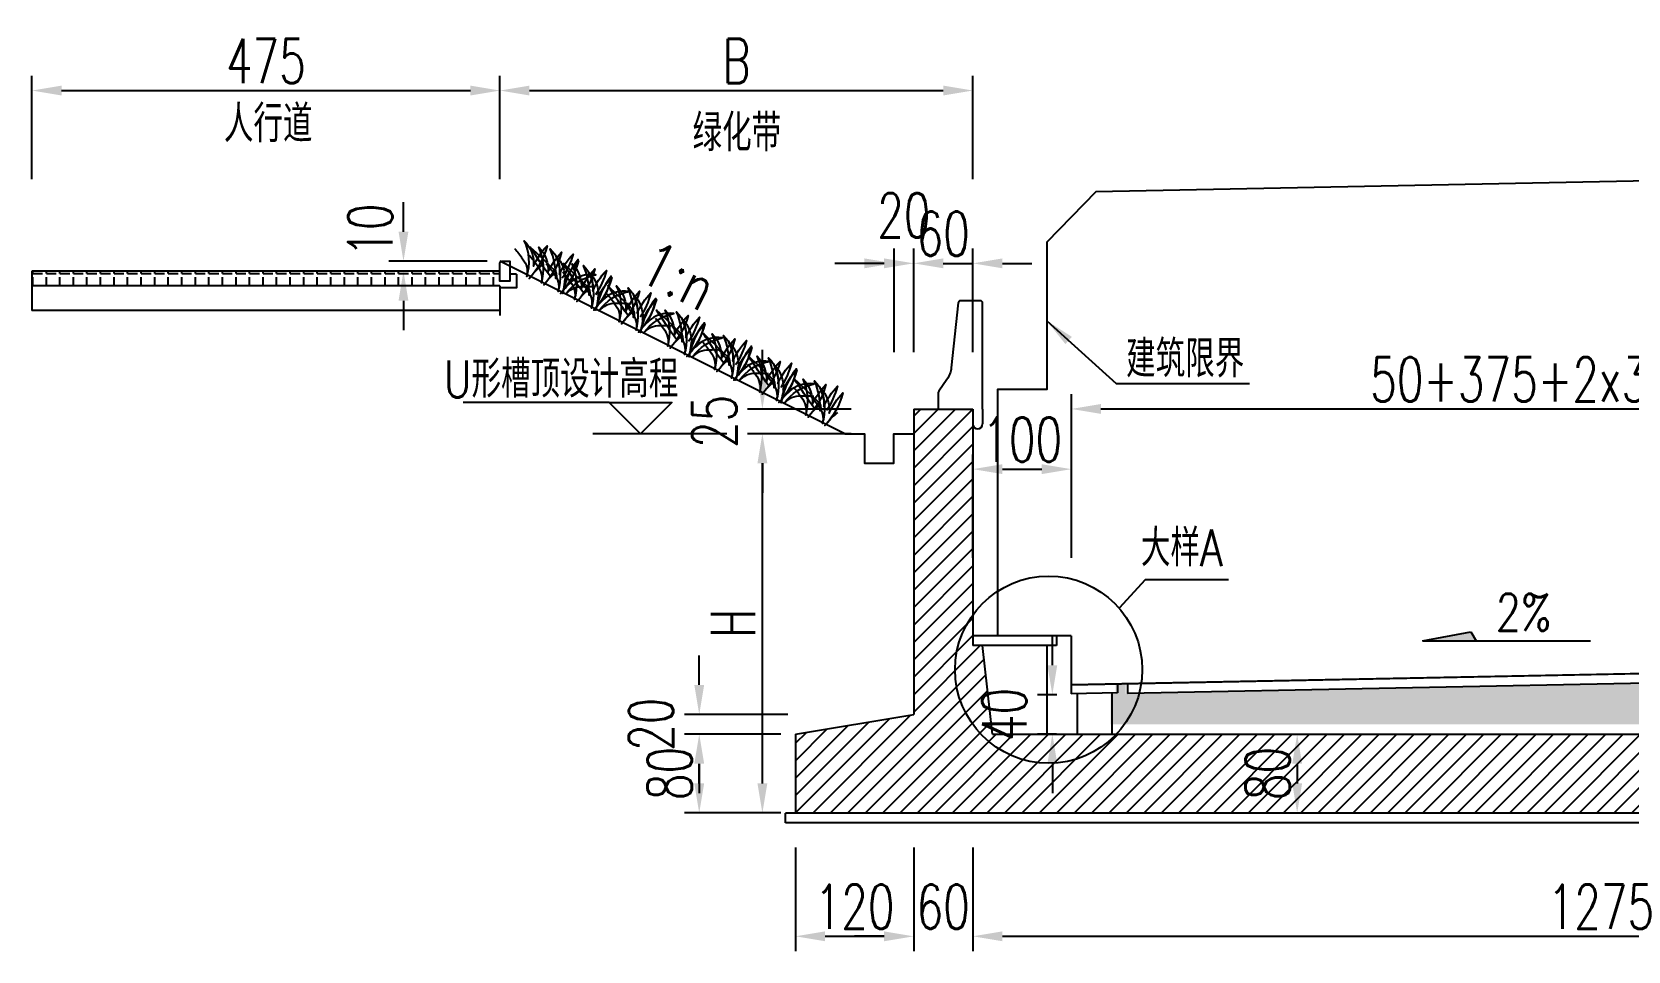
# Model space of a CAD drawing. Header units: millimetres. Extents: x -5615 to 11854, y -4751 to 15404.
# Drawn here: x -847 to 773, y 1927 to 2860 of the extents above; entities that cross this region are included whole.
import ezdxf
from ezdxf.enums import TextEntityAlignment as Align

# ---------------------------------------------------------------- set-up
doc = ezdxf.new("R2010")
doc.units = ezdxf.units.MM
doc.header["$LTSCALE"] = 0.25
doc.header["$MEASUREMENT"] = 0
for name, color, linetype in [('1', 3, 'Continuous'), ('3', 3, 'Continuous'), ('填充', 8, 'Continuous'), ('尺寸', 7, 'Continuous'), ('建筑限界', 9, 'Continuous'), ('文字', 7, 'Continuous'), ('标注', 7, 'Continuous'), ('次轮廓线', 7, 'Continuous'), ('路面结构', 2, 'Continuous'), ('轮廓线', 1, 'Continuous')]:
    doc.layers.add(name, color=color, linetype=linetype)
doc.styles.get("Standard").update_dxf_attribs({"font": 'simplex1.shx', "width": 0.7, "bigfont": 'hztxt.shx'})
doc.dimstyles.new('150', dxfattribs={"dimscale": 15, "dimtxt": 3, "dimasz": 2, "dimexe": 1, "dimexo": 1, "dimgap": 0.5, "dimtad": 1, "dimdec": 1, "dimdsep": 46, "dimtxsty": 'Standard', "dimcen": 0.5, "dimadec": 0, "dimazin": 0, "dimtfac": 1, "dimtdec": 1, "dimtofl": 0, "dimtmove": 2, "dimatfit": 3, "dimfxl": 0, "dimtolj": 1, "dimtzin": 0, "dimarcsym": 0})

# ---------------------------------------------------------------- blocks, each defined once
blk = doc.blocks.new('*D39')
at = {"layer": '标注', "color": 0, "lineweight": -2}
for p, q in [((-72.1, 2032.3), (-72.1, 1927.3)), ((47.9, 2032.3), (47.9, 1927.3)), ((-42.1, 1942.3), (17.9, 1942.3))]:
    blk.add_line(p, q, dxfattribs=at)
at = {"layer": '标注', "color": 0}
for points in [[(-42.1, 1947.3), (-42.1, 1937.3), (-72.1, 1942.3)], [(17.9, 1947.3), (17.9, 1937.3), (47.9, 1942.3)]]:
    blk.add_solid(points, dxfattribs=at)
at = {"layer": '标注', "color": 0, "insert": (-12.1, 1972.3), "char_height": 45, "attachment_point": 5}
blk.add_mtext('\\A1;120', dxfattribs=at)
blk = doc.blocks.new('*D40')
at = {"layer": '标注', "color": 0, "lineweight": -2}
for p, q in [((47.9, 2032.3), (47.9, 1927.3)), ((107.9, 2032.3), (107.9, 1927.3)), ((17.9, 1942.3), (-12.1, 1942.3)), ((137.9, 1942.3), (167.9, 1942.3))]:
    blk.add_line(p, q, dxfattribs=at)
at = {"layer": '标注', "color": 0}
for points in [[(17.9, 1947.3), (17.9, 1937.3), (47.9, 1942.3)], [(137.9, 1947.3), (137.9, 1937.3), (107.9, 1942.3)]]:
    blk.add_solid(points, dxfattribs=at)
at = {"layer": '标注', "color": 0, "insert": (77.9, 1972.3), "char_height": 45, "attachment_point": 5}
blk.add_mtext('\\A1;60', dxfattribs=at)
blk = doc.blocks.new('*D41')
at = {"layer": '标注', "color": 0, "lineweight": -2}
for p, q in [((107.9, 2032.3), (107.9, 1927.3)), ((1382.9, 2032.3), (1382.9, 1927.3)), ((137.9, 1942.3), (1352.9, 1942.3))]:
    blk.add_line(p, q, dxfattribs=at)
at = {"layer": '标注', "color": 0}
for points in [[(137.9, 1947.3), (137.9, 1937.3), (107.9, 1942.3)], [(1352.9, 1947.3), (1352.9, 1937.3), (1382.9, 1942.3)]]:
    blk.add_solid(points, dxfattribs=at)
at = {"layer": '标注', "color": 0, "insert": (745.4, 1972.3), "char_height": 45, "attachment_point": 5}
blk.add_mtext('\\A1;1275', dxfattribs=at)
blk = doc.blocks.new('*D46')
at = {"layer": '标注', "color": 0, "lineweight": -2}
for p, q in [((-87.1, 2147.5), (-184.8, 2147.5)), ((-169.8, 2097.5), (-169.8, 2117.5)), ((-87.1, 2067.5), (-184.8, 2067.5))]:
    blk.add_line(p, q, dxfattribs=at)
at = {"layer": '标注', "color": 0}
for points in [[(-174.8, 2117.5), (-164.8, 2117.5), (-169.8, 2147.5)], [(-174.8, 2097.5), (-164.8, 2097.5), (-169.8, 2067.5)]]:
    blk.add_solid(points, dxfattribs=at)
at = {"layer": '标注', "color": 0, "insert": (-199.8, 2107.5), "char_height": 45, "attachment_point": 5, "rotation": 90}
blk.add_mtext('\\A1;80', dxfattribs=at)
blk = doc.blocks.new('*D47')
at = {"layer": '标注', "color": 0, "lineweight": -2}
for p, q in [((-169.8, 2197.5), (-169.8, 2227.5)), ((-79.8, 2167.5), (-184.8, 2167.5)), ((-87.1, 2147.5), (-184.8, 2147.5)), ((-169.8, 2117.5), (-169.8, 2087.5))]:
    blk.add_line(p, q, dxfattribs=at)
at = {"layer": '标注', "color": 0}
for points in [[(-174.8, 2197.5), (-164.8, 2197.5), (-169.8, 2167.5)], [(-174.8, 2117.5), (-164.8, 2117.5), (-169.8, 2147.5)]]:
    blk.add_solid(points, dxfattribs=at)
at = {"layer": '标注', "color": 0, "insert": (-218.6, 2157.5), "char_height": 45, "attachment_point": 5, "rotation": 90}
blk.add_mtext('\\A1;20', dxfattribs=at)
blk = doc.blocks.new('*D48')
at = {"layer": '标注', "color": 0, "lineweight": -2}
for p, q in [((347.1, 2147.5), (452.1, 2147.5)), ((437.1, 2117.5), (437.1, 2097.5)), ((347.1, 2067.5), (452.1, 2067.5))]:
    blk.add_line(p, q, dxfattribs=at)
at = {"layer": '标注', "color": 0}
for points in [[(432.1, 2117.5), (442.1, 2117.5), (437.1, 2147.5)], [(432.1, 2097.5), (442.1, 2097.5), (437.1, 2067.5)]]:
    blk.add_solid(points, dxfattribs=at)
at = {"layer": '标注', "color": 0, "insert": (407.1, 2107.5), "char_height": 45, "attachment_point": 5, "rotation": 90}
blk.add_mtext('\\A1;80', dxfattribs=at)
blk = doc.blocks.new('*D49')
at = {"layer": '标注', "color": 0, "lineweight": -2}
for p, q in [((17.9, 2625.4), (-12.1, 2625.4)), ((47.9, 2535.4), (47.9, 2640.4)), ((107.9, 2535.4), (107.9, 2640.4)), ((137.9, 2625.4), (167.9, 2625.4))]:
    blk.add_line(p, q, dxfattribs=at)
at = {"layer": '标注', "color": 0}
for points in [[(17.9, 2630.4), (17.9, 2620.4), (47.9, 2625.4)], [(137.9, 2630.4), (137.9, 2620.4), (107.9, 2625.4)]]:
    blk.add_solid(points, dxfattribs=at)
at = {"layer": '标注', "color": 0, "insert": (77.9, 2655.4), "char_height": 45, "attachment_point": 5}
blk.add_mtext('\\A1;60', dxfattribs=at)
blk = doc.blocks.new('*D50')
at = {"layer": '标注', "color": 0, "lineweight": -2}
for p, q in [((107.9, 2326.5), (107.9, 2431.5)), ((207.9, 2326.5), (207.9, 2431.5)), ((137.9, 2416.5), (177.9, 2416.5))]:
    blk.add_line(p, q, dxfattribs=at)
at = {"layer": '标注', "color": 0}
for points in [[(137.9, 2421.5), (137.9, 2411.5), (107.9, 2416.5)], [(177.9, 2421.5), (177.9, 2411.5), (207.9, 2416.5)]]:
    blk.add_solid(points, dxfattribs=at)
at = {"layer": '标注', "color": 0, "insert": (157.9, 2446.5), "char_height": 45, "attachment_point": 5}
blk.add_mtext('\\A1;100', dxfattribs=at)
blk = doc.blocks.new('*D51')
at = {"layer": '标注', "color": 0, "lineweight": -2}
for p, q in [((207.9, 2387.6), (207.9, 2492.6)), ((1382.9, 2387.6), (1382.9, 2492.6)), ((237.9, 2477.6), (1352.9, 2477.6))]:
    blk.add_line(p, q, dxfattribs=at)
at = {"layer": '标注', "color": 0}
for points in [[(237.9, 2482.6), (237.9, 2472.6), (207.9, 2477.6)], [(1352.9, 2482.6), (1352.9, 2472.6), (1382.9, 2477.6)]]:
    blk.add_solid(points, dxfattribs=at)
at = {"layer": '标注', "color": 0, "insert": (795.4, 2507.6), "char_height": 45, "attachment_point": 5}
blk.add_mtext('\\A1;50+375+2x350+50=1175', dxfattribs=at)
blk = doc.blocks.new('箭头')
at = {"layer": '尺寸'}
blk.add_hatch(color=256, dxfattribs=at).paths.add_polyline_path([(0, 0), (-0.35, 0.6), (-3.63, 0)])
for p, q in [((-3.63, 0), (-0.35, 0.6)), ((-3.63, 0), (7.74, 0)), ((-0.35, 0.6), (0, 0))]:
    blk.add_line(p, q, dxfattribs=at)
blk = doc.blocks.new('*D68')
at = {"layer": '标注', "color": 0, "lineweight": -2}
for p, q in [((-15.7, 2452.5), (-120.7, 2452.5)), ((-105.7, 2097.5), (-105.7, 2422.5)), ((-97.1, 2067.5), (-120.7, 2067.5))]:
    blk.add_line(p, q, dxfattribs=at)
at = {"layer": '标注', "color": 0}
for points in [[(-110.7, 2422.5), (-100.7, 2422.5), (-105.7, 2452.5)], [(-110.7, 2097.5), (-100.7, 2097.5), (-105.7, 2067.5)]]:
    blk.add_solid(points, dxfattribs=at)
at = {"layer": '标注', "color": 0, "insert": (-135.7, 2260), "char_height": 45, "attachment_point": 5, "rotation": 90}
blk.add_mtext('\\A1;H', dxfattribs=at)
blk = doc.blocks.new('*D244')
at = {"layer": '标注', "color": 0, "lineweight": -2}
for p, q in [((188.6, 2217.5), (188.6, 2247.5)), ((193.1, 2187.5), (173.6, 2187.5)), ((192.9, 2147.5), (173.6, 2147.5)), ((188.6, 2117.5), (188.6, 2087.5))]:
    blk.add_line(p, q, dxfattribs=at)
at = {"layer": '标注', "color": 0}
for points in [[(183.6, 2217.5), (193.6, 2217.5), (188.6, 2187.5)], [(183.6, 2117.5), (193.6, 2117.5), (188.6, 2147.5)]]:
    blk.add_solid(points, dxfattribs=at)
at = {"layer": '标注', "color": 0, "insert": (139.8, 2167.5), "char_height": 45, "attachment_point": 5, "rotation": 90}
blk.add_mtext('\\A1;40', dxfattribs=at)
blk = doc.blocks.new('*D262')
at = {"layer": '标注', "color": 0, "lineweight": -2}
for p, q in [((-372.1, 2710.8), (-372.1, 2815.8)), ((107.9, 2710.8), (107.9, 2815.8)), ((-342.1, 2800.8), (77.9, 2800.8))]:
    blk.add_line(p, q, dxfattribs=at)
at = {"layer": '标注', "color": 0}
for points in [[(-342.1, 2805.8), (-342.1, 2795.8), (-372.1, 2800.8)], [(77.9, 2805.8), (77.9, 2795.8), (107.9, 2800.8)]]:
    blk.add_solid(points, dxfattribs=at)
at = {"layer": '标注', "color": 0, "insert": (-132.1, 2830.8), "char_height": 45, "attachment_point": 5}
blk.add_mtext('\\A1;B', dxfattribs=at)
blk = doc.blocks.new('*D261')
at = {"layer": '标注', "color": 0, "lineweight": -2}
for p, q in [((-847.1, 2710.8), (-847.1, 2815.8)), ((-372.1, 2710.8), (-372.1, 2815.8)), ((-817.1, 2800.8), (-402.1, 2800.8))]:
    blk.add_line(p, q, dxfattribs=at)
at = {"layer": '标注', "color": 0}
for points in [[(-817.1, 2805.8), (-817.1, 2795.8), (-847.1, 2800.8)], [(-402.1, 2805.8), (-402.1, 2795.8), (-372.1, 2800.8)]]:
    blk.add_solid(points, dxfattribs=at)
at = {"layer": '标注', "color": 0, "insert": (-609.6, 2830.8), "char_height": 45, "attachment_point": 5}
blk.add_mtext('\\A1;475', dxfattribs=at)
blk = doc.blocks.new('*D263')
at = {"layer": '标注', "color": 0, "lineweight": -2}
for p, q in [((-470, 2657.5), (-470, 2687.5)), ((-385.1, 2627.5), (-485, 2627.5)), ((-387.1, 2617.5), (-485, 2617.5)), ((-470, 2587.5), (-470, 2557.5))]:
    blk.add_line(p, q, dxfattribs=at)
at = {"layer": '标注', "color": 0}
for points in [[(-475, 2657.5), (-465, 2657.5), (-470, 2627.5)], [(-475, 2587.5), (-465, 2587.5), (-470, 2617.5)]]:
    blk.add_solid(points, dxfattribs=at)
at = {"layer": '标注', "color": 0, "insert": (-503.8, 2659.1), "char_height": 45, "attachment_point": 5, "rotation": 90}
blk.add_mtext('\\A1;10', dxfattribs=at)
blk = doc.blocks.new('*D271')
at = {"layer": '标注', "color": 0, "lineweight": -2}
for p, q in [((-105.7, 2507.5), (-105.7, 2537.5)), ((-15.7, 2477.5), (-120.7, 2477.5)), ((-37.1, 2452.5), (-120.7, 2452.5)), ((-105.7, 2422.5), (-105.7, 2392.5))]:
    blk.add_line(p, q, dxfattribs=at)
at = {"layer": '标注', "color": 0}
for points in [[(-110.7, 2507.5), (-100.7, 2507.5), (-105.7, 2477.5)], [(-110.7, 2422.5), (-100.7, 2422.5), (-105.7, 2452.5)]]:
    blk.add_solid(points, dxfattribs=at)
at = {"layer": '标注', "color": 0, "insert": (-154.4, 2465), "char_height": 45, "attachment_point": 5, "rotation": 90}
blk.add_mtext('\\A1;25', dxfattribs=at)
blk = doc.blocks.new('*D303')
at = {"color": 0, "lineweight": -2}
for p, q in [((-2.1, 2625.4), (-32.1, 2625.4)), ((27.9, 2535.4), (27.9, 2640.4)), ((47.9, 2535.4), (47.9, 2640.4)), ((77.9, 2625.4), (107.9, 2625.4))]:
    blk.add_line(p, q, dxfattribs=at)
at = {"color": 0}
for points in [[(-2.1, 2630.4), (-2.1, 2620.4), (27.9, 2625.4)], [(77.9, 2630.4), (77.9, 2620.4), (47.9, 2625.4)]]:
    blk.add_solid(points, dxfattribs=at)
at = {"color": 0, "insert": (37.9, 2674.1), "char_height": 45, "attachment_point": 5}
blk.add_mtext('\\A1;20', dxfattribs=at)

msp = doc.modelspace()

# ---------------------------------------------------------------- hatches: boundary and pattern name
at = {"layer": '填充'}
h = msp.add_hatch(dxfattribs=at)
h.set_pattern_fill('ANGLE', color=256, scale=50, style=0)
h.set_pattern_definition([(7e-15, (-90, -2032.373), (0, 13.75), [10, -3.75]), (90, (-90, -2032.373), (-13.75, 8e-16), [10, -3.75])])
h.paths.add_polyline_path([(-372.13, 2617.47), (-372.13, 2602.47), (-847.13, 2602.47), (-847.13, 2617.47)])
h = msp.add_hatch(dxfattribs=at)
h.set_pattern_fill('ANSI31', color=256, scale=100, style=0)
h.set_pattern_definition([(45, (0, -17.009), (-8.838835, 8.838835), [])])
h.paths.add_polyline_path([(1482.87, 2067.47), (1482.87, 2147.47), (253.65, 2147.47, -0.6771338), (89.84, 2212.97, -0.1578684), (107.87, 2268.66), (107.87, 2477.47), (47.87, 2477.47), (47.87, 2167.47), (-72.13, 2147.47), (-72.13, 2067.47)])
h.paths.add_polyline_path([(253.65, 2147.47), (127.98, 2147.47), (117.87, 2237.47), (107.87, 2237.47), (107.87, 2268.66, 0.1578684), (89.84, 2212.97, 0.6771338)], flags=17)
h.paths.add_polyline_path([(373.39, 2078.37), (373.39, 2136.57), (440.89, 2136.57), (440.89, 2078.37)], flags=24)
h = msp.add_hatch(dxfattribs=at)
h.set_pattern_fill('AR-CONC', color=256, scale=5, style=0)
h.set_pattern_definition([(50, (-5e-13, 1627.947), (35.863, -3.1376), [3.75, -41.25]), (355, (-5e-13, 1627.947), (-6.9376, 37.6096), [3, -33]), (100.4514, (2.99, 1627.685), (28.9255, 34.472), [3.187, -35.0571]), (46.1842, (-5e-13, 1637.947), (53.362, -8.276), [5.625, -61.875]), (96.6356, (4.447, 1637.257), (46.7331, 48.7059), [4.7805, -52.5856]), (351.1842, (-5e-13, 1637.947), (46.7331, 48.706), [4.5, -49.5]), (21, (5, 1635.447), (29.84535, -20.13094), [3.75, -41.25]), (326, (5, 1635.447), (12.1658, 36.2575), [3, -33]), (71.4514, (7.487, 1633.77), (42.0111, 16.1265), [3.187, -35.0571]), (37.5, (-5e-13, 1627.947), (0.60799, 16.64469), [0, -32.6, 0, -33.5, 0, -33.125]), (7.5, (-5e-13, 1627.947), (13.15348, 19.72059), [0, -19.1, 0, -31.85, 0, -12.625]), (327.5, (-11.15, 1627.947), (26.69112, -1.12774), [0, -12.5, 0, -39, 0, -51.75]), (317.5, (-16.15, 1627.947), (29.1593, 5.00525), [0, -16.25, 0, -25.9, 0, -36.75])])
h.paths.add_polyline_path([(1382.87, 2157.47), (1382.87, 2210.97), (262.87, 2188.57), (262.87, 2198.57), (252.87, 2198.37), (252.87, 2188.27), (247.87, 2188.17), (247.87, 2157.47)])
h.paths.add_polyline_path([(1382.87, 2210.97), (1382.87, 2157.47), (1482.87, 2157.47), (1482.87, 2212.97)])

# ---------------------------------------------------------------- linework, layer by layer
for p, q in [((-372.13, 2602.47), (-847.13, 2602.47)), ((-372.13, 2577.47), (-847.13, 2577.47)), ((-261.34, 2484.29), (-409.49, 2484.29)), ((-141.76, 2452.47), (-277.65, 2452.47)), ((282.89, 2304.06), (256.34, 2275.52)), ((367.49, 2304.06), (282.89, 2304.06))]:
    msp.add_line(p, q)
msp.add_lwpolyline([(117.87, 2477.47), (117.87, 2584.97, 0.4142136), (115.37, 2587.47), (95.42, 2587.47, 0.3839793), (92.93, 2585.23), (86.05, 2519.49, -0.1263332), (81.63, 2507.6), (73.32, 2495.62, 0.1529225), (72.87, 2494.19), (72.87, 2477.47)], format="xyb")
msp.add_circle((184.84, 2212.97), 95)
at = {"layer": '1', "color": 1, "linetype": 'Continuous'}
msp.add_line((-372.13, 2602.47), (-372.13, 2572.47), dxfattribs=at)
msp.add_lwpolyline([(-372.13, 2625.47, -0.4142136), (-370.13, 2627.47), (-362.13, 2627.47), (-362.13, 2607.47), (-372.13, 2607.47)], format="xyb", close=True, dxfattribs=at)
msp.add_lwpolyline([(-355.13, 2614.47), (-355.13, 2600.47), (-372.13, 2600.47)], dxfattribs=at)
at = {"layer": '3', "color": 9}
for points in [[(-357.15, 2640.34, -0.0394978), (-349.22, 2630.03, -0.232087), (-344.84, 2612.01, 0.1911867), (-347.44, 2648.4, -0.2267195), (-338.1, 2622.45, -0.091203), (-324.22, 2643.12, -0.1239074), (-342.47, 2609.95, -0.0624947), (-329.28, 2623.39)], [(-342.38, 2633.83, -0.0394978), (-334.44, 2623.53, -0.232087), (-330.07, 2605.51, 0.1911867), (-332.67, 2641.89, -0.2267195), (-323.33, 2615.95, -0.091203), (-309.45, 2636.61, -0.1239074), (-327.7, 2603.44, -0.0624947), (-314.5, 2616.88)], [(-321.18, 2612.3, -0.013375), (-341.38, 2641.99, -0.001492), (-317.35, 2619.08, -0.302407), (-315.31, 2609.96, 0.1063996), (-321, 2640.16, -0.2267195), (-311.67, 2614.21, -0.091203), (-297.78, 2634.88, -0.074282), (-308.78, 2610.21)], [(-325.23, 2625.26, -0.0394978), (-317.3, 2614.96, -0.232087), (-312.93, 2596.94, 0.1911867), (-315.52, 2633.32, -0.2267195), (-306.19, 2607.37, -0.091203), (-292.3, 2628.04, -0.1239074), (-310.56, 2594.87, -0.0624947), (-297.36, 2608.31)], [(-308.6, 2616.95, -0.0394978), (-300.67, 2606.64, -0.232087), (-296.3, 2588.62, 0.1911867), (-298.89, 2625.01, -0.2267195), (-289.56, 2599.06, -0.091203), (-275.67, 2619.73, -0.1239074), (-293.93, 2586.56, -0.0624947), (-280.73, 2599.99)], [(-275.3, 2601.23, 0.0394978), (-288.3, 2601.39, 0.232087), (-305.34, 2594.08, -0.1911867), (-274.68, 2613.83, 0.2267195), (-301.04, 2605.73, 0.091203), (-292.83, 2629.24, 0.1239074), (-308.42, 2594.74, 0.0624947), (-305.59, 2613.36)], [(-287.41, 2595.41, -0.013375), (-307.61, 2625.1, -0.001492), (-283.57, 2602.19, -0.302407), (-281.54, 2593.07, 0.1063996), (-287.23, 2623.27, -0.2267195), (-277.89, 2597.33, -0.091203), (-264.01, 2618, -0.074282), (-275.01, 2593.32)], [(-291.46, 2608.38, -0.0394978), (-283.52, 2598.07, -0.232087), (-279.15, 2580.05, 0.1911867), (-281.75, 2616.43, -0.2267195), (-272.41, 2590.49, -0.091203), (-258.53, 2611.16, -0.1239074), (-276.78, 2577.98, -0.0624947), (-263.58, 2591.42)], [(-241.53, 2584.34, 0.0394978), (-254.53, 2584.51, 0.232087), (-271.57, 2577.19, -0.1911867), (-240.91, 2596.95, 0.2267195), (-267.26, 2588.85, 0.091203), (-259.06, 2612.36, 0.1239074), (-274.65, 2577.85, 0.0624947), (-271.81, 2596.47)], [(-263.42, 2594.36, -0.0394978), (-255.49, 2584.05, -0.232087), (-251.12, 2566.03, 0.1911867), (-253.71, 2602.41, -0.2267195), (-244.38, 2576.47, -0.091203), (-230.49, 2597.14, -0.1239074), (-248.75, 2563.96, -0.0624947), (-235.55, 2577.4)], [(-242.23, 2572.82, -0.013375), (-262.43, 2602.51, -0.001492), (-238.39, 2579.6, -0.302407), (-236.36, 2570.48, 0.1063996), (-242.05, 2600.68, -0.2267195), (-232.71, 2574.74, -0.091203), (-218.83, 2595.4, -0.074282), (-229.83, 2570.73)], [(-246.28, 2585.79, -0.0394978), (-238.34, 2575.48, -0.232087), (-233.97, 2557.46, 0.1911867), (-236.57, 2593.84, -0.2267195), (-227.23, 2567.9, -0.091203), (-213.35, 2588.57, -0.1239074), (-231.6, 2555.39, -0.0624947), (-218.4, 2568.83)], [(-196.35, 2561.75, 0.0394978), (-209.35, 2561.92, 0.232087), (-226.39, 2554.6, -0.1911867), (-195.73, 2574.36, 0.2267195), (-222.08, 2566.26, 0.091203), (-213.88, 2589.76, 0.1239074), (-229.46, 2555.26, 0.0624947), (-226.63, 2573.88)], [(-214.13, 2569.71, -0.0394978), (-206.2, 2559.41, -0.232087), (-201.83, 2541.39, 0.1911867), (-204.42, 2577.77, -0.2267195), (-195.09, 2551.82, -0.091203), (-181.2, 2572.49, -0.1239074), (-199.46, 2539.32, -0.0624947), (-186.26, 2552.76)], [(-192.94, 2548.17, -0.013375), (-213.14, 2577.87, -0.001492), (-189.1, 2554.96, -0.302407), (-187.07, 2545.84, 0.1063996), (-192.76, 2576.04, -0.2267195), (-183.42, 2550.09, -0.091203), (-169.54, 2570.76, -0.074282), (-180.54, 2546.09)], [(-196.99, 2561.14, -0.0394978), (-189.06, 2550.83, -0.232087), (-184.68, 2532.82, 0.1911867), (-187.28, 2569.2, -0.2267195), (-177.94, 2543.25, -0.091203), (-164.06, 2563.92, -0.1239074), (-182.31, 2530.75, -0.0624947), (-169.12, 2544.19)], [(-147.06, 2537.11, 0.0394978), (-160.06, 2537.27, 0.232087), (-177.1, 2529.96, -0.1911867), (-146.44, 2549.71, 0.2267195), (-172.8, 2541.61, 0.091203), (-164.59, 2565.12, 0.1239074), (-180.18, 2530.61, 0.0624947), (-177.34, 2549.24)], [(-166.47, 2545.88, -0.0394978), (-158.53, 2535.57, -0.232087), (-154.16, 2517.55, 0.1911867), (-156.76, 2553.94, -0.2267195), (-147.42, 2527.99, -0.091203), (-133.54, 2548.66, -0.1239074), (-151.79, 2515.49, -0.0624947), (-138.59, 2528.93)], [(-145.27, 2524.34, -0.013375), (-165.47, 2554.04, -0.001492), (-141.44, 2531.12, -0.302407), (-139.41, 2522, 0.1063996), (-145.09, 2552.2, -0.2267195), (-135.76, 2526.26, -0.091203), (-121.87, 2546.93, -0.074282), (-132.87, 2522.25)], [(-149.32, 2537.31, -0.0394978), (-141.39, 2527, -0.232087), (-137.02, 2508.98, 0.1911867), (-139.61, 2545.37, -0.2267195), (-130.28, 2519.42, -0.091203), (-116.39, 2540.09, -0.1239074), (-134.65, 2506.92, -0.0624947), (-121.45, 2520.35)], [(-99.39, 2513.28, 0.0394978), (-112.4, 2513.44, 0.232087), (-129.44, 2506.13, -0.1911867), (-98.77, 2525.88, 0.2267195), (-125.13, 2517.78, 0.091203), (-116.92, 2541.29, 0.1239074), (-132.51, 2506.78, 0.0624947), (-129.68, 2525.4)], [(-120.72, 2523.01, -0.0394978), (-112.78, 2512.7, -0.232087), (-108.41, 2494.68, 0.1911867), (-111.01, 2531.06, -0.2267195), (-101.67, 2505.12, -0.091203), (-87.79, 2525.79, -0.1239074), (-106.04, 2492.61, -0.0624947), (-92.84, 2506.05)], [(-99.52, 2501.47, -0.013375), (-119.73, 2531.16, -0.001492), (-95.69, 2508.25, -0.302407), (-93.66, 2499.13, 0.1063996), (-99.35, 2529.33, -0.2267195), (-90.01, 2503.38, -0.091203), (-76.13, 2524.05, -0.074282), (-87.12, 2499.38)], [(-103.58, 2514.43, -0.0394978), (-95.64, 2504.13, -0.232087), (-91.27, 2486.11, 0.1911867), (-93.87, 2522.49, -0.2267195), (-84.53, 2496.54, -0.091203), (-70.65, 2517.21, -0.1239074), (-88.9, 2484.04, -0.0624947), (-75.7, 2497.48)], [(-53.64, 2490.4, 0.0394978), (-66.65, 2490.57, 0.232087), (-83.69, 2483.25, -0.1911867), (-53.02, 2503, 0.2267195), (-79.38, 2494.91, 0.091203), (-71.18, 2518.41, 0.1239074), (-86.76, 2483.91, 0.0624947), (-83.93, 2502.53)], [(-74.07, 2499.68, -0.0394978), (-66.13, 2489.37, -0.232087), (-61.76, 2471.35, 0.1911867), (-64.36, 2507.74, -0.2267195), (-55.02, 2481.79, -0.091203), (-41.14, 2502.46, -0.1239074), (-59.39, 2469.29, -0.0624947), (-46.19, 2482.73)], [(-52.87, 2478.14, -0.013375), (-73.07, 2507.84, -0.001492), (-49.04, 2484.92, -0.302407), (-47.01, 2475.8, 0.1063996), (-52.69, 2506, -0.2267195), (-43.36, 2480.06, -0.091203), (-29.47, 2500.73, -0.074282), (-40.47, 2476.05)], [(-56.92, 2491.11, -0.0394978), (-48.99, 2480.8, -0.232087), (-44.62, 2462.78, 0.1911867), (-47.21, 2499.17, -0.2267195), (-37.88, 2473.22, -0.091203), (-23.99, 2493.89, -0.1239074), (-42.25, 2460.72, -0.0624947), (-29.05, 2474.15)]]:
    msp.add_lwpolyline(points, format="xyb", dxfattribs=at)
at = {"layer": '建筑限界'}
for points in [[(1407.87, 2320.97), (1407.87, 2671.47), (1357.87, 2720.47), (232.87, 2697.97), (182.87, 2646.97), (182.87, 2497.47), (132.87, 2497.47), (132.87, 2247.47)], [(207.87, 2197.47), (1382.87, 2220.97)]]:
    msp.add_lwpolyline(points, dxfattribs=at)
at = {"layer": '次轮廓线'}
for p, q in [((207.87, 2247.47), (107.87, 2247.47)), ((192.87, 2237.47), (107.87, 2237.47)), ((182.87, 2237.47), (182.87, 2147.47)), ((192.87, 2247.47), (192.87, 2237.47)), ((207.87, 2247.47), (207.87, 2188.47)), ((1382.87, 2220.97), (207.87, 2197.47)), ((1482.87, 2212.97), (264.87, 2188.61)), ((254.87, 2189.41), (207.87, 2188.47)), ((213.87, 2188.59), (213.87, 2147.47)), ((248.87, 2189.29), (248.87, 2147.47)), ((254.87, 2198.37), (254.87, 2189.41)), ((264.87, 2198.57), (264.87, 2188.61)), ((-82.13, 2057.47), (-82.13, 2067.47)), ((3047.87, 2057.47), (-82.13, 2057.47))]:
    msp.add_line(p, q, dxfattribs=at)
msp.add_lwpolyline([(-261.34, 2484.29), (-197.7, 2484.29), (-229.52, 2452.47)], close=True, dxfattribs=at)
at = {"layer": '路面结构', "color": 1}
msp.add_lwpolyline([(-355.13, 2614.47), (-362.13, 2614.47)], dxfattribs=at)
at = {"layer": '轮廓线'}
for p, q in [((-22.13, 2452.47), (-372.13, 2627.47)), ((-847.13, 2617.47), (-847.13, 2577.47)), ((-372.13, 2617.47), (-847.13, 2617.47)), ((47.87, 2477.47), (107.87, 2477.47)), ((47.87, 2477.47), (47.87, 2167.47)), ((107.87, 2477.47), (107.87, 2237.47)), ((117.87, 2477.47), (117.87, 2462.47)), ((127.98, 2147.47), (117.87, 2237.47)), ((-72.13, 2147.47), (47.87, 2167.47)), ((-72.13, 2147.47), (-72.13, 2067.47)), ((127.98, 2147.47), (2837.76, 2147.47)), ((3047.87, 2067.47), (-82.13, 2067.47))]:
    msp.add_line(p, q, dxfattribs=at)
msp.add_lwpolyline([(-22.13, 2452.47), (-2.13, 2452.47), (-2.13, 2422.47), (27.87, 2422.47), (27.87, 2452.47), (47.87, 2452.47)], dxfattribs=at)
msp.add_arc((112.87, 2462.47), 5, 180, 0, dxfattribs=at)

# ---------------------------------------------------------------- block references
at = {"layer": '尺寸', "xscale": 15, "yscale": 15, "zscale": 15}
msp.add_blockref('箭头', (618.72, 2242.3), dxfattribs=at)

# ---------------------------------------------------------------- texts
at = {"width": 0.8}
msp.add_text('绿化带', height=37.5, dxfattribs=at).set_placement((-131.6, 2757.93), align=Align.MIDDLE_CENTER)
at = {"layer": '文字', "width": 0.8}
for s, p in [('人行道', (-607.3, 2767.11)), ('建筑限界', (323.44, 2528.45)), ('U形槽顶设计高程', (-310.12, 2507.92)), ('大样A', (320.05, 2336.64)), ('2%', (666.88, 2271.25))]:
    msp.add_text(s, height=37.5, dxfattribs=at).set_placement(p, align=Align.MIDDLE_CENTER)
msp.add_text('1:n', height=45, rotation=333.25843, dxfattribs=at).set_placement((-190.88, 2612.99), align=Align.MIDDLE_CENTER)

# ---------------------------------------------------------------- dimensions: what is measured, and where the dimension line sits
dim = msp.add_linear_dim(base=(27.87, 2625.39), p1=(47.87, 2477.47), p2=(27.87, 2452.47), dimstyle='150')
dim.commit()
dim.dimension.update_dxf_attribs({"geometry": '*D303', "text_midpoint": (37.87, 2674.14)})
at = {"layer": '标注'}
for base, p1, p2, angle, picture, middle in [((-372.13, 2800.79), (-847.13, 2617.47), (-372.13, 2617.47), 180, '*D261', (-609.63, 2830.79)), ((-105.65, 2477.47), (-22.13, 2452.47), (47.87, 2477.47), 90, '*D271', (-154.4, 2464.97)), ((188.59, 2147.47), (208.07, 2187.48), (207.87, 2147.47), 90, '*D244', (139.84, 2167.48)), ((-169.85, 2167.47), (-72.13, 2147.47), (47.87, 2167.47), 90, '*D47', (-218.6, 2157.47)), ((-169.85, 2147.47), (-72.13, 2067.47), (-72.13, 2147.47), 90, '*D46', (-199.85, 2107.47)), ((437.14, 2067.47), (127.98, 2147.47), (-82.13, 2067.47), 90, '*D48', (407.14, 2107.47))]:
    dim = msp.add_linear_dim(base=base, p1=p1, p2=p2, angle=angle, dimstyle='150', dxfattribs=at)
    dim.commit()
    dim.dimension.update_dxf_attribs({"geometry": picture, "text_midpoint": middle})
for base, p1, p2, text, picture, middle in [((107.87, 2800.79), (-372.13, 2627.47), (107.87, 2477.47), 'B', '*D262', (-132.13, 2830.79)), ((1382.87, 2477.56), (207.87, 2247.47), (1382.87, 2220.97), '50+375+2x350+50=<>', '*D51', (795.37, 2507.56))]:
    dim = msp.add_linear_dim(base=base, p1=p1, p2=p2, text=text, dimstyle='150', dxfattribs=at)
    dim.commit()
    dim.dimension.update_dxf_attribs({"geometry": picture, "text_midpoint": middle})
dim = msp.add_linear_dim(base=(-470.04, 2627.47), p1=(-372.13, 2617.47), p2=(-370.13, 2627.47), angle=90, dimstyle='150', dxfattribs=at)
dim.commit()
dim.dimension.update_dxf_attribs({"geometry": '*D263', "text_midpoint": (-503.81, 2659.1), "dimtype": 160})
for base, p1, p2, picture, middle in [((107.87, 2625.39), (47.87, 2477.47), (107.87, 2477.47), '*D49', (77.87, 2655.39)), ((207.87, 2416.53), (107.87, 2237.47), (207.87, 2247.47), '*D50', (157.87, 2446.53)), ((107.87, 1942.31), (47.87, 2167.47), (107.87, 2237.47), '*D40', (77.87, 1972.31)), ((1382.87, 1942.31), (107.87, 2237.47), (1382.87, 2147.47), '*D41', (745.37, 1972.31)), ((47.87, 1942.31), (-72.13, 2067.47), (47.87, 2167.47), '*D39', (-12.13, 1972.31))]:
    dim = msp.add_linear_dim(base=base, p1=p1, p2=p2, dimstyle='150', dxfattribs=at)
    dim.commit()
    dim.dimension.update_dxf_attribs({"geometry": picture, "text_midpoint": middle})
dim = msp.add_linear_dim(base=(-105.65, 2452.47), p1=(-82.13, 2067.47), p2=(47.87, 2452.47), angle=90, text='H', dimstyle='150', dxfattribs=at)
dim.commit()
dim.dimension.update_dxf_attribs({"geometry": '*D68', "text_midpoint": (-135.65, 2259.97)})

# ---------------------------------------------------------------- leaders
msp.add_leader([(182.87, 2567.22), (253.34, 2503.58), (388.71, 2503.58)], dimstyle='150', dxfattribs=at)

doc.saveas('drawing.dxf')
